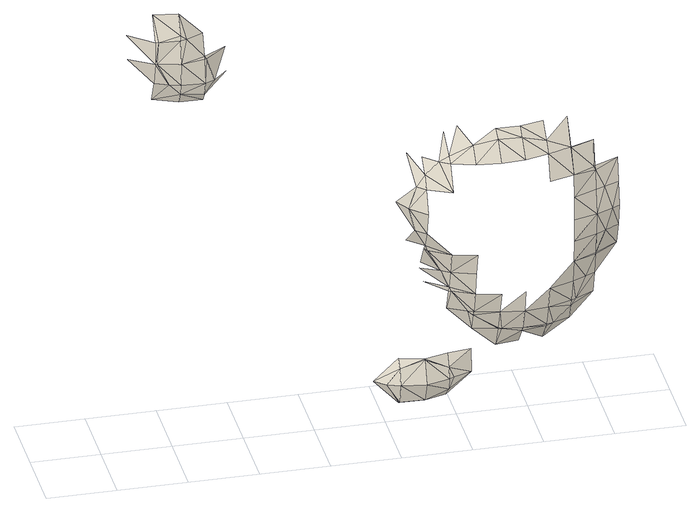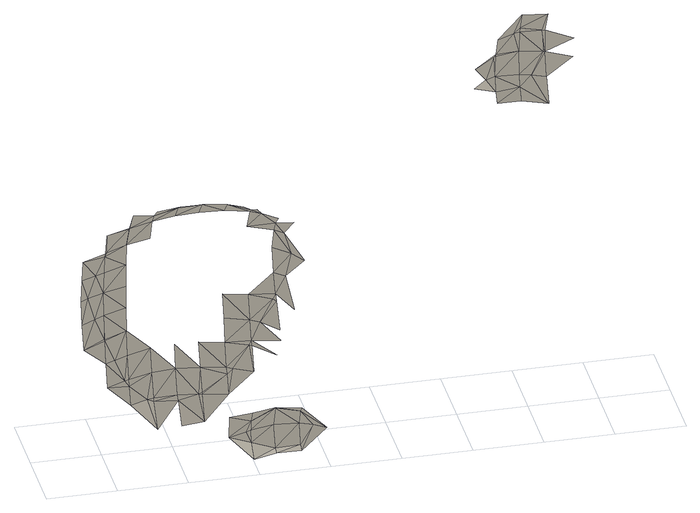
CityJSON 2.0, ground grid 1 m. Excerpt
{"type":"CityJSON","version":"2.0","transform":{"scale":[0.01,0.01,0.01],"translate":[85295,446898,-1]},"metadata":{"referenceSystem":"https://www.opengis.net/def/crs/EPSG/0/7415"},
"CityObjects":{
"otherconstruction1":{"type":"OtherConstruction","attributes":{"class":"art","conditionOfConstruction":"I wish it was really there, would be cool, no?"},"geometry":[{"type":"MultiSurface","lod":"2.3","boundaries":[[[0,1,2]],[[3,4,1]],[[2,1,5]],[[5,1,6]],[[5,7,2]],[[8,6,1]],[[1,4,8]],[[8,4,9]],[[10,5,6]],[[5,11,7]],[[8,12,6]],[[13,8,9]],[[6,12,14]],[[6,14,10]],[[11,5,10]],[[11,15,7]],[[13,9,16]],[[8,13,12]],[[17,10,14]],[[10,17,11]],[[11,17,15]],[[12,18,14]],[[18,12,13]],[[16,19,13]],[[17,14,20]],[[17,21,15]],[[14,18,22]],[[14,22,20]],[[13,23,18]],[[13,19,23]],[[20,21,17]],[[24,22,18]],[[22,24,20]],[[18,23,25]],[[18,25,24]],[[20,24,26]],[[25,23,27]],[[25,26,24]],[[28,29,30]],[[28,30,31]],[[29,32,30]],[[28,33,34]],[[29,28,34]],[[33,28,31]],[[33,35,34]],[[29,34,36]],[[37,32,29]],[[31,38,33]],[[39,40,41]],[[42,41,40]],[[34,35,43]],[[36,34,43]],[[39,44,40]],[[45,42,40]],[[29,36,37]],[[33,38,35]],[[40,44,46]],[[40,46,45]],[[47,39,48]],[[42,49,50]],[[39,47,44]],[[49,42,45]],[[47,51,52]],[[49,45,53]],[[44,47,54]],[[55,56,49]],[[57,52,51]],[[36,43,58]],[[35,59,43]],[[51,60,57]],[[47,52,54]],[[61,37,36]],[[38,62,35]],[[55,49,53]],[[57,63,52]],[[43,59,58]],[[52,63,54]],[[64,57,65]],[[58,61,36]],[[66,37,61]],[[35,62,59]],[[67,55,53]],[[64,68,69]],[[70,55,67]],[[57,64,63]],[[55,70,71]],[[64,69,72]],[[58,73,61]],[[58,59,73]],[[69,74,72]],[[75,54,63]],[[63,64,76]],[[70,67,77]],[[64,72,76]],[[72,74,78]],[[61,79,66]],[[59,62,80]],[[73,59,80]],[[61,73,80]],[[63,81,75]],[[81,63,76]],[[77,67,82]],[[78,83,72]],[[70,77,84]],[[72,83,76]],[[78,74,85]],[[61,80,79]],[[78,86,83]],[[86,78,85]],[[87,76,83]],[[77,82,88]],[[89,83,86]],[[85,90,86]],[[88,82,91]],[[83,89,87]],[[86,92,89]],[[86,90,92]],[[77,88,93]],[[85,94,90]],[[89,92,95]],[[92,90,95]],[[95,90,94]],[[88,91,96]],[[97,89,95]],[[98,93,88]],[[99,95,94]],[[89,97,100]],[[96,98,88]],[[97,95,101]],[[95,99,101]],[[102,93,98]],[[99,94,103]],[[98,96,104]],[[101,105,97]],[[99,106,101]],[[107,102,98]],[[97,108,109]],[[97,105,108]],[[104,107,98]],[[101,106,105]],[[99,110,106]],[[111,102,107]],[[108,105,112]],[[105,106,112]],[[112,106,110]],[[104,113,114]],[[108,115,109]],[[104,116,107]],[[108,112,117]],[[112,110,118]],[[109,119,120]],[[109,115,119]],[[116,104,114]],[[115,108,117]],[[107,116,121]],[[112,118,117]],[[116,114,122]],[[122,123,116]],[[115,124,119]],[[115,117,124]],[[116,123,121]],[[120,119,125]],[[126,127,128]],[[127,126,129]],[[130,128,120]],[[119,124,125]],[[114,129,131]],[[114,132,122]],[[122,133,123]],[[117,118,134]],[[124,117,134]],[[120,125,135]],[[128,130,126]],[[129,126,136]],[[129,136,131]],[[132,114,131]],[[120,137,130]],[[124,138,125]],[[137,120,135]],[[122,132,133]],[[134,138,124]],[[125,138,135]],[[131,139,132]],[[137,140,130]],[[137,135,140]],[[132,139,133]],[[141,136,126]],[[130,142,126]],[[136,141,131]],[[130,140,142]],[[126,143,141]],[[126,142,143]],[[131,144,139]],[[140,135,145]],[[135,138,145]],[[131,141,144]],[[142,140,145]],[[143,146,141]],[[143,142,147]],[[141,146,144]],[[145,147,142]],[[148,146,143]],[[147,148,143]]]}]}
},
"vertices":[
[51,70,619],[85,41,585],[85,41,619],[51,63,585],[85,49,550],[89,40,619],[87,40,585],[85,58,654],[104,40,550],[85,64,516],[120,38,619],[120,40,626],[120,35,550],[120,40,533],[120,32,585],[120,52,654],[120,49,516],[129,40,619],[154,34,550],[154,49,516],[154,40,589],[154,53,619],[154,39,585],[154,40,529],[157,40,585],[168,40,550],[189,68,585],[189,60,550],[411,40,35],[429,40,58],[395,53,35],[429,48,0],[429,50,69],[429,40,5],[429,32,35],[464,40,4],[464,40,68],[464,41,69],[464,47,0],[450,40,275],[442,40,310],[429,63,310],[452,40,344],[464,28,35],[464,27,275],[464,29,344],[464,18,310],[464,40,249],[445,74,241],[464,40,361],[446,74,379],[464,46,241],[468,40,241],[498,12,344],[498,21,241],[484,40,379],[464,59,379],[486,40,207],[498,37,35],[498,40,17],[464,68,207],[498,40,51],[498,57,0],[498,32,207],[498,40,179],[464,74,194],[498,49,69],[498,32,379],[470,74,172],[498,42,172],[498,40,386],[498,74,406],[501,40,172],[505,40,35],[498,54,138],[532,11,241],[532,25,172],[532,40,399],[524,40,138],[532,54,69],[532,50,35],[532,19,207],[532,21,379],[532,36,138],[517,74,413],[532,50,104],[532,40,130],[567,16,172],[567,40,404],[567,27,138],[567,41,104],[567,18,379],[567,40,106],[567,56,413],[567,57,69],[572,40,104],[601,20,379],[601,22,138],[601,40,403],[601,40,97],[601,15,172],[601,36,104],[601,55,413],[601,62,69],[635,28,379],[635,38,104],[635,40,100],[635,40,394],[635,26,138],[635,17,172],[635,64,69],[635,62,413],[644,40,104],[635,14,344],[670,24,344],[670,37,138],[669,40,379],[670,40,128],[670,50,104],[670,30,172],[670,23,207],[670,65,413],[670,40,378],[670,40,379],[676,40,138],[690,40,172],[704,29,275],[670,19,275],[670,19,241],[670,20,310],[704,33,241],[704,40,338],[702,40,344],[704,53,379],[704,54,138],[704,40,205],[704,35,310],[704,40,207],[704,47,172],[704,42,344],[705,40,207],[717,40,310],[718,40,241],[728,40,275],[739,58,344],[739,62,207],[739,50,310],[739,52,241],[739,46,275]
]}
